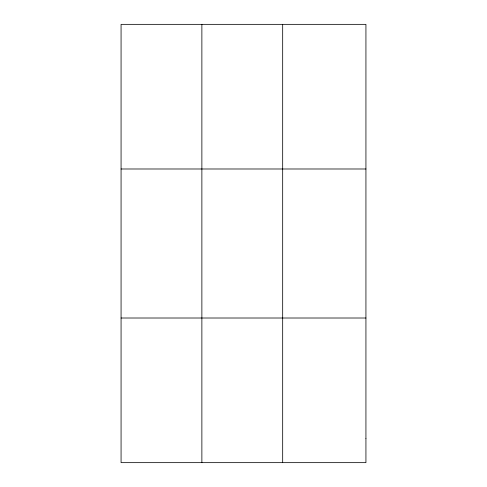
<?xml version="1.0" encoding="UTF-8"?>
<svg xmlns="http://www.w3.org/2000/svg" width="487" height="487" viewBox="0 0 487 487"><rect width="100%" height="100%" fill="white"/><g stroke="black" fill="none" stroke-linecap="round" stroke-linejoin="round"><path stroke-width="0.73" d="M201.874 24.35L201.874 462.65M282.679 24.35L282.679 462.65M121.068 168.989L365.932 168.989M121.068 318.011L365.932 318.011M365.932 438.543L365.932 462.65L121.068 462.65L121.068 24.35L365.932 24.35L365.932 438.543"/></g></svg>
